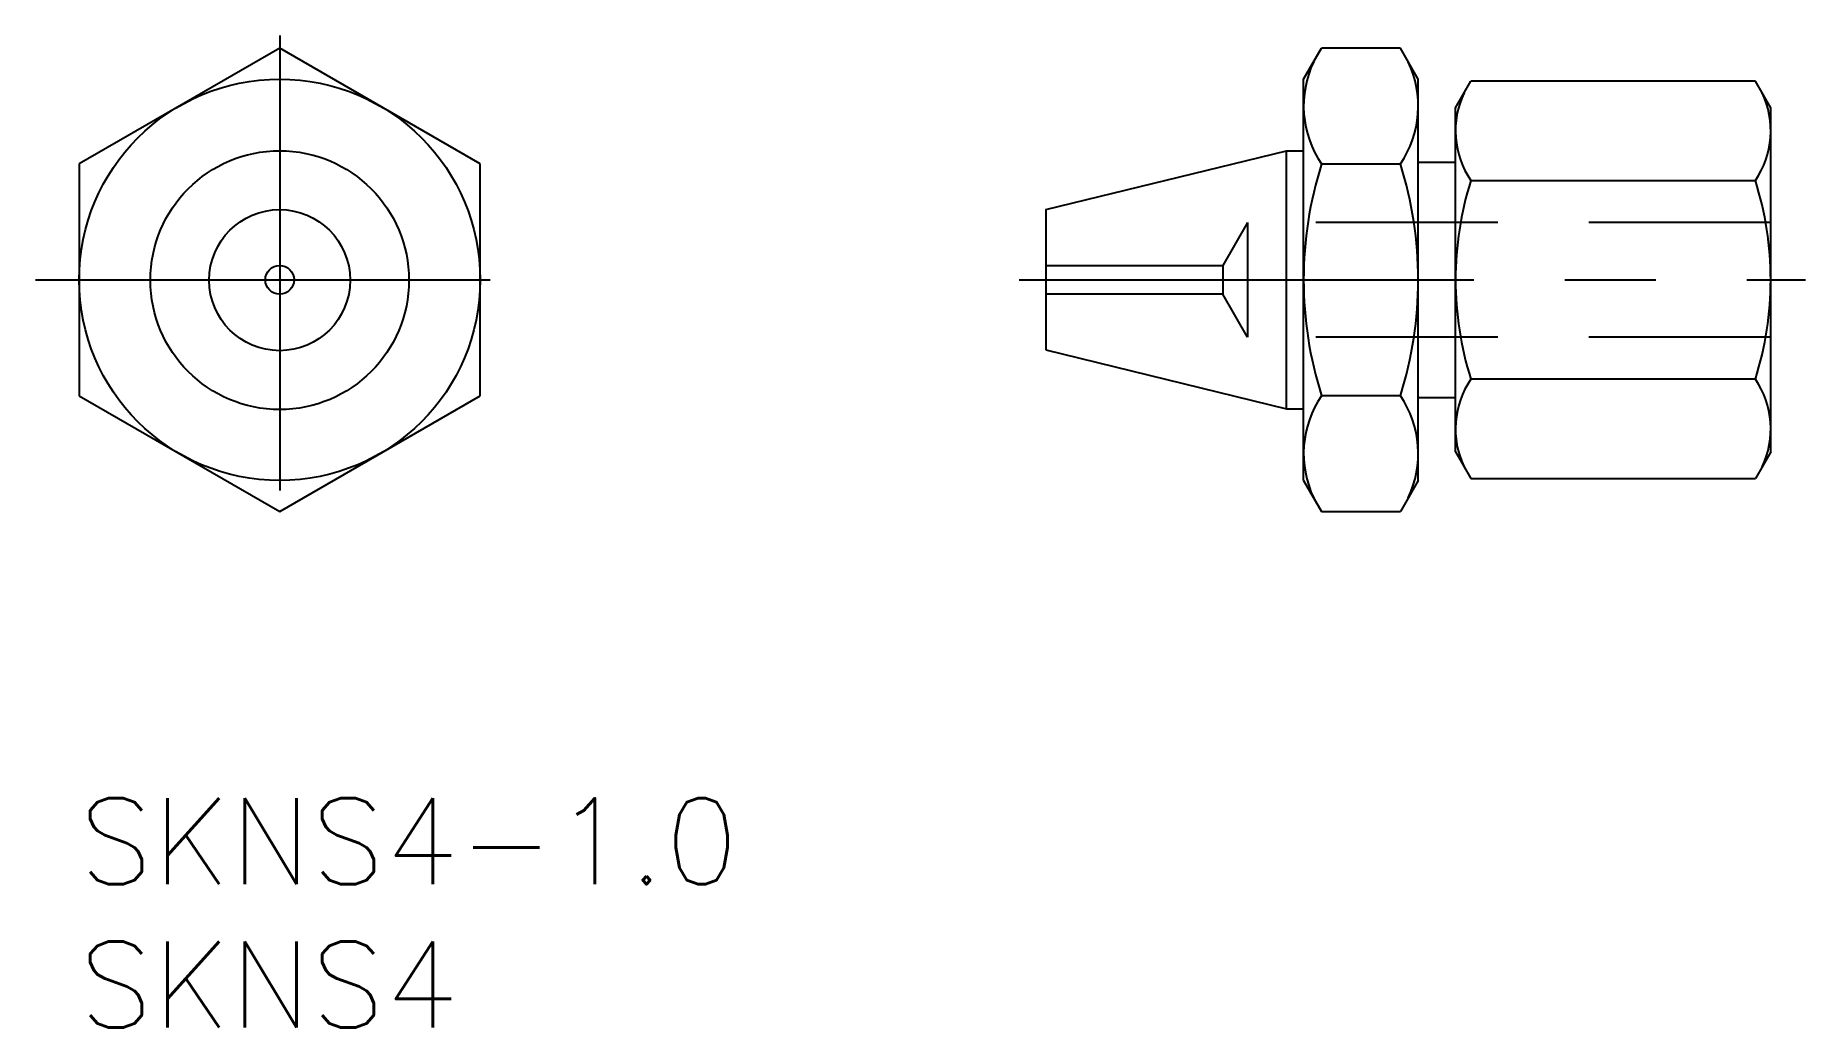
# Model space of a CAD drawing. Extents: x -1.5 to 60.3, y -8 to 26.6.
import ezdxf

# ---------------------------------------------------------------- set-up
doc = ezdxf.new("R2010")
doc.units = 0
doc.header["$LTSCALE"] = 0.5
doc.linetypes.add('CENTER', pattern=[50.8, 31.75, -6.35, 6.35, -6.35])
doc.linetypes.add('DASHED', pattern=[19.05, 12.7, -6.35])
for name, color, linetype in [('MSM_CENTER', 1, 'CENTER'), ('MSM_CONTINUOUS', 7, 'CONTINUOUS'), ('MSM_DASHED', 4, 'DASHED'), ('MSM_PART_NUMBER', 7, 'CONTINUOUS')]:
    doc.layers.add(name, color=color, linetype=linetype)
doc.styles.get("Standard").update_dxf_attribs({"font": 'txt.shx', "height": 3, "bigfont": 'bigfont.shx'})

# ---------------------------------------------------------------- blocks, each defined once
blk = doc.blocks.new('*U11')
at = {"layer": 'MSM_PART_NUMBER'}
blk.add_text('SKNS4-1.0', height=3, dxfattribs=at).set_placement((0, -3))
blk = doc.blocks.new('*U12')
at = {"layer": 'MSM_PART_NUMBER'}
blk.add_text('SKNS4', height=3, dxfattribs=at).set_placement((0, -8))

msp = doc.modelspace()

# ---------------------------------------------------------------- linework, layer by layer
at = {"layer": 'MSM_CENTER'}
for p, q in [((7, 26.608), (7, 9.558)), ((-1.525, 18.083), (15.525, 18.083)), ((32.804, 18.083), (60.252, 18.083))]:
    msp.add_line(p, q, dxfattribs=at)
at = {"layer": 'MSM_CONTINUOUS'}
for p, q in [((7, 26.166), (0, 22.124)), ((14, 22.124), (7, 26.166)), ((42.735, 25.083), (43.36, 26.166)), ((46.11, 26.166), (43.36, 26.166)), ((46.735, 25.083), (46.11, 26.166)), ((42.735, 11.083), (42.735, 25.083)), ((46.735, 11.083), (46.735, 25.083)), ((48.035, 24.083), (48.571, 25.011)), ((58.499, 25.011), (48.571, 25.011)), ((59.035, 24.083), (58.499, 25.011)), ((48.035, 12.083), (48.035, 24.083)), ((59.035, 12.083), (59.035, 24.083)), ((33.735, 20.531), (42.135, 22.583)), ((42.135, 22.583), (42.735, 22.583)), ((42.135, 13.583), (42.135, 22.583)), ((0, 22.124), (0, 14.041)), ((14, 14.041), (14, 22.124)), ((43.36, 22.124), (46.11, 22.124)), ((46.735, 22.183), (48.035, 22.183)), ((48.571, 21.547), (58.499, 21.547)), ((33.735, 20.531), (33.735, 15.635)), ((33.735, 15.635), (42.135, 13.583)), ((58.499, 14.619), (48.571, 14.619)), ((0, 14.041), (7, 10)), ((7, 10), (14, 14.041)), ((46.11, 14.041), (43.36, 14.041)), ((46.735, 13.983), (48.035, 13.983)), ((42.135, 13.583), (42.735, 13.583)), ((48.035, 12.083), (48.571, 11.155)), ((59.035, 12.083), (58.499, 11.155)), ((48.571, 11.155), (58.499, 11.155)), ((42.735, 11.083), (43.36, 10)), ((46.735, 11.083), (46.11, 10)), ((43.36, 10), (46.11, 10))]:
    msp.add_line(p, q, dxfattribs=at)
for centre, radius in [((7, 18.083), 7), ((7, 18.071), 4.512), ((7, 18.071), 2.46), ((7, 18.083), 0.5)]:
    msp.add_circle(centre, radius, dxfattribs=at)
for centre, radius, start, end in [((46.313, 24.145), 3.578, 154.38425, 214.38425), ((43.157, 24.145), 3.578, 325.61575, 25.61575), ((51.102, 23.279), 3.067, 154.38425, 214.38425), ((55.968, 23.279), 3.067, 325.61575, 25.61575), ((56.11, 18.083), 13.375, 162.41205, 197.58795), ((33.36, 18.083), 13.375, 342.41205, 17.58795), ((59.499, 18.083), 11.464, 162.41205, 197.58795), ((47.571, 18.083), 11.464, 342.41205, 17.58795), ((51.102, 12.887), 3.067, 145.61575, 205.61575), ((55.968, 12.887), 3.067, 334.38425, 34.38425), ((46.313, 12.021), 3.578, 145.61575, 205.61575), ((43.157, 12.021), 3.578, 334.38425, 34.38425)]:
    msp.add_arc(centre, radius, start, end, dxfattribs=at)
at = {"layer": 'MSM_DASHED'}
for p, q in [((40.775, 20.083), (39.909, 18.583)), ((40.775, 20.083), (40.775, 16.083)), ((59.035, 20.083), (40.775, 20.083)), ((33.735, 18.583), (39.909, 18.583)), ((39.909, 18.583), (39.909, 17.583)), ((39.909, 17.583), (33.735, 17.583)), ((40.775, 16.083), (39.909, 17.583)), ((59.035, 16.083), (40.775, 16.083))]:
    msp.add_line(p, q, dxfattribs=at)

# ---------------------------------------------------------------- block references
at = {"layer": 'MSM_CONTINUOUS'}
for name in ['*U11', '*U12']:
    msp.add_blockref(name, (0, 0), dxfattribs=at)

doc.saveas('drawing.dxf')
